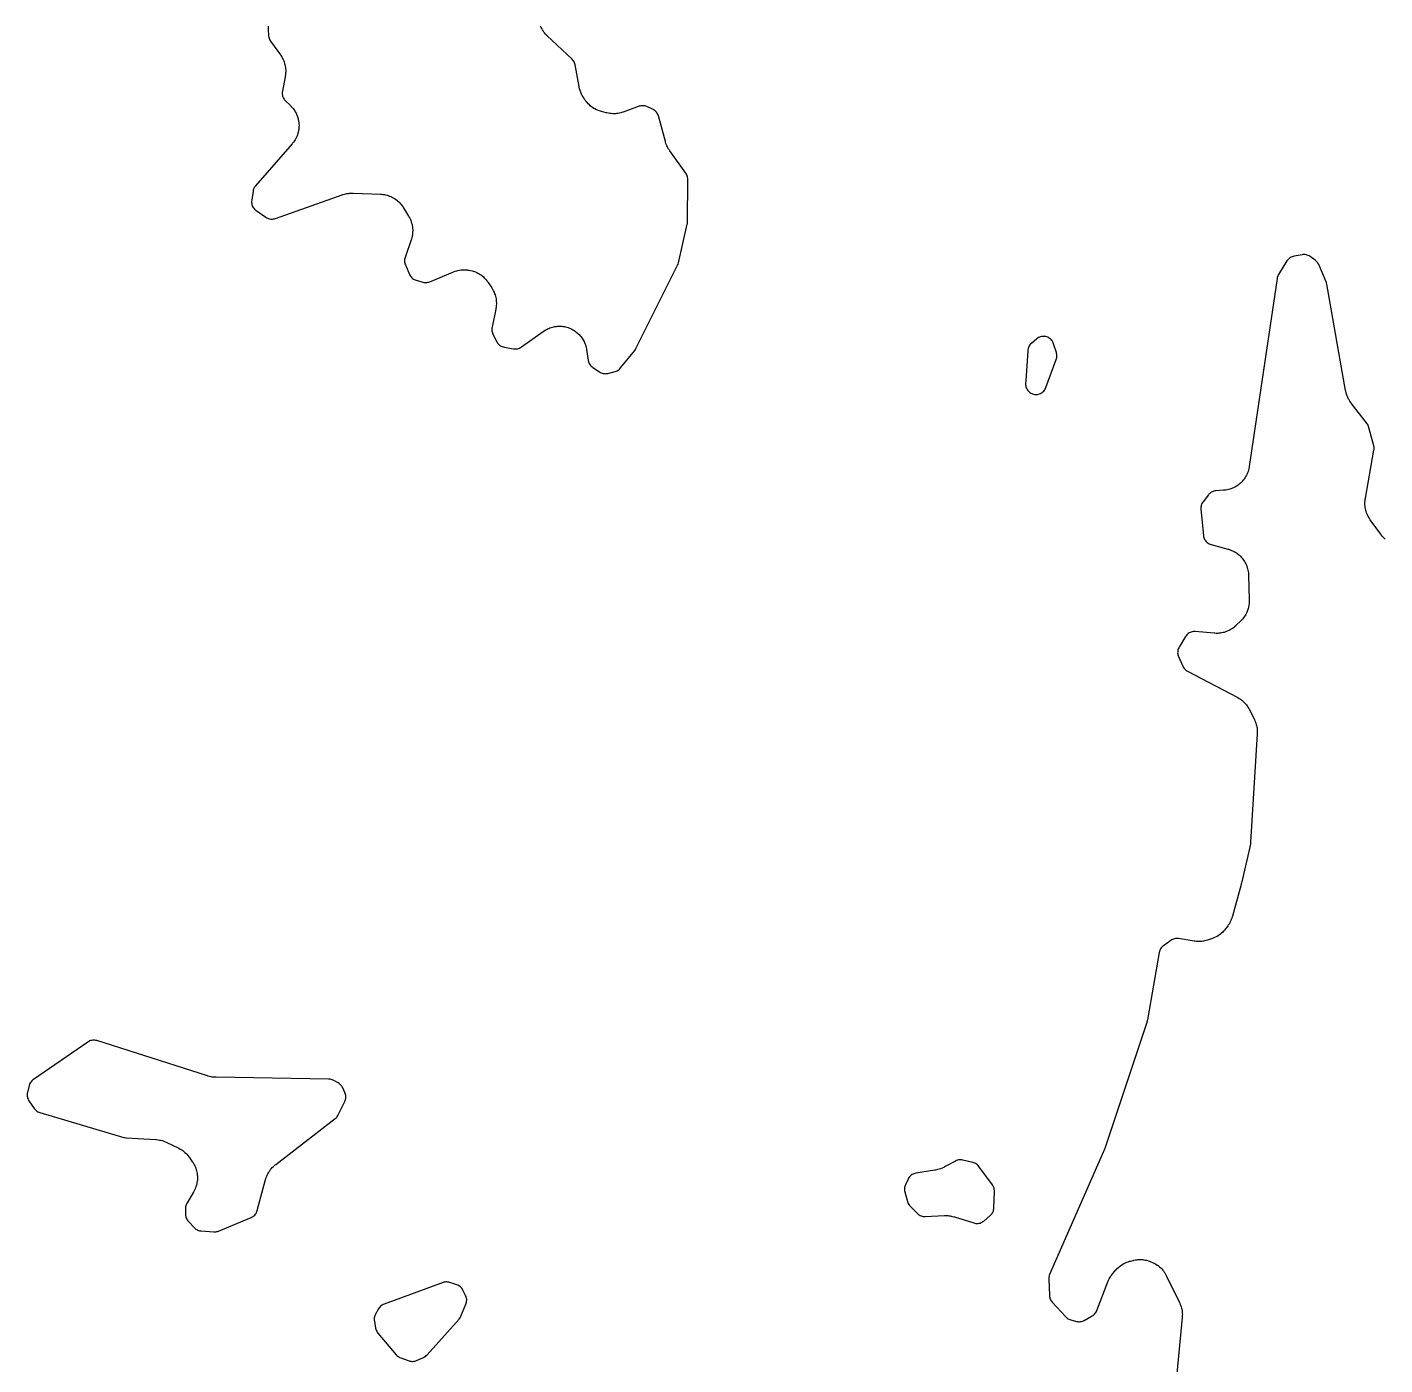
# Model space of a CAD drawing. Header units: millimetres. Extents: x 0 to 194, y 0 to 300.
# Drawn here: x 59.62 to 98.63, y 98.06 to 136.49 of the extents above; entities that cross this region are included whole.
import ezdxf

# ---------------------------------------------------------------- set-up
doc = ezdxf.new("R2010")
doc.units = ezdxf.units.MM
doc.layers.add('CUT', color=7, linetype='CONTINUOUS')

msp = doc.modelspace()

# ---------------------------------------------------------------- linework, layer by layer
at = {"layer": 'CUT'}
for points in [[(66.5483, 136.5194), (66.5435, 136.4903), (66.5415, 136.4609), (66.5424, 136.4314), (66.5578, 136.2401), (66.5621, 136.208), (66.5699, 136.1766), (66.5809, 136.1463), (66.5952, 136.1172), (66.6126, 136.0899), (66.8955, 135.6933), (66.9082, 135.6744), (66.9328, 135.636), (66.9554, 135.5964), (66.9708, 135.5659), (66.9893, 135.5241), (67.0015, 135.4922), (67.0156, 135.4489), (67.0246, 135.4159), (67.0342, 135.3713), (67.0398, 135.3376), (67.0449, 135.2922), (67.047, 135.2581), (67.0475, 135.2125), (67.0462, 135.1784), (67.042, 135.1329), (67.0356, 135.0878), (67.0318, 135.0653), (66.9514, 134.6518), (66.9472, 134.6223), (66.9459, 134.5925), (66.9476, 134.5627), (66.9523, 134.5333), (66.9598, 134.5044), (66.9701, 134.4765), (66.9832, 134.4497), (66.9989, 134.4243), (67.017, 134.4007), (67.0374, 134.3789), (67.1828, 134.2382), (67.1987, 134.222), (67.2298, 134.1887), (67.2591, 134.1539), (67.2798, 134.1268), (67.3055, 134.0892), (67.3233, 134.0601), (67.345, 134.0201), (67.3598, 133.9894), (67.3774, 133.9474), (67.389, 133.9153), (67.4022, 133.8717), (67.4105, 133.8386), (67.4193, 133.794), (67.4242, 133.7602), (67.4285, 133.7149), (67.4299, 133.6808), (67.4295, 133.6353), (67.4275, 133.6012), (67.4226, 133.556), (67.4172, 133.5223), (67.4076, 133.4778), (67.3988, 133.4448), (67.3849, 133.4015), (67.3728, 133.3696), (67.3545, 133.3279), (67.3393, 133.2974), (67.3169, 133.2577), (67.2986, 133.2289), (67.2723, 133.1917), (67.2442, 133.156), (67.2297, 133.1384), (66.1802, 131.9338), (66.1626, 131.9116), (66.1472, 131.8878), (66.1341, 131.8627), (66.1234, 131.8365), (66.1153, 131.8093), (66.1097, 131.7815), (66.0699, 131.518), (66.0669, 131.4877), (66.067, 131.4572), (66.0702, 131.4268), (66.0764, 131.397), (66.0857, 131.3679), (66.0978, 131.34), (66.1127, 131.3134), (66.1303, 131.2884), (66.1503, 131.2654), (66.1725, 131.2445), (66.1967, 131.226), (66.4812, 131.0306), (66.5052, 131.0157), (66.5305, 131.0031), (66.5569, 130.993), (66.5841, 130.9854), (66.612, 130.9804), (66.6401, 130.978), (66.6684, 130.9783), (66.6965, 130.9813), (66.7242, 130.9869), (66.7513, 130.9951), (68.6723, 131.676), (68.6927, 131.6826), (68.7337, 131.695), (68.7753, 131.7054), (68.8068, 131.7117), (68.8493, 131.7181), (68.8812, 131.7214), (68.9241, 131.7238), (68.9669, 131.7241), (68.9884, 131.7237), (69.7754, 131.6915), (69.7975, 131.6901), (69.8416, 131.6861), (69.8854, 131.6799), (69.918, 131.6737), (69.961, 131.6633), (69.9929, 131.6539), (70.0347, 131.6393), (70.0654, 131.6268), (70.1056, 131.6082), (70.1349, 131.5927), (70.1731, 131.5702), (70.2008, 131.552), (70.2365, 131.5258), (70.2623, 131.505), (70.2953, 131.4754), (70.3189, 131.4521), (70.3488, 131.4195), (70.37, 131.394), (70.3966, 131.3585), (70.4214, 131.3219), (70.4333, 131.3032), (70.578, 131.0648), (70.5889, 131.0457), (70.6098, 131.0072), (70.6288, 130.9676), (70.6416, 130.9373), (70.6566, 130.896), (70.6664, 130.8646), (70.6774, 130.8221), (70.684, 130.7899), (70.6908, 130.7465), (70.6943, 130.7138), (70.6968, 130.67), (70.6971, 130.6371), (70.6953, 130.5932), (70.6924, 130.5605), (70.6863, 130.517), (70.6802, 130.4847), (70.67, 130.442), (70.6577, 130.3999), (70.651, 130.379), (70.4779, 129.879), (70.4692, 129.8487), (70.4637, 129.8176), (70.4615, 129.7862), (70.4626, 129.7547), (70.467, 129.7235), (70.4746, 129.6929), (70.4854, 129.6633), (70.6016, 129.3907), (70.6147, 129.3638), (70.6303, 129.3384), (70.6484, 129.3146), (70.6688, 129.2928), (70.6913, 129.2731), (70.7156, 129.2558), (70.7415, 129.2409), (70.7688, 129.2287), (70.7971, 129.2193), (70.9883, 129.166), (71.0163, 129.1597), (71.0447, 129.156), (71.0734, 129.1551), (71.102, 129.1569), (71.1303, 129.1614), (71.1581, 129.1686), (71.185, 129.1785), (71.8495, 129.4577), (71.8718, 129.4664), (71.9168, 129.4825), (71.9626, 129.4963), (71.9974, 129.5047), (72.0444, 129.5135), (72.0799, 129.5182), (72.1276, 129.522), (72.1634, 129.5229), (72.2112, 129.5216), (72.2588, 129.5177), (72.2826, 129.5152), (72.2958, 129.5134), (72.3169, 129.5101), (72.359, 129.5023), (72.4007, 129.4926), (72.4316, 129.4838), (72.4721, 129.4702), (72.502, 129.4586), (72.5411, 129.4411), (72.5697, 129.4267), (72.607, 129.4056), (72.6341, 129.3885), (72.6692, 129.364), (72.6946, 129.3444), (72.7272, 129.3167), (72.7506, 129.2948), (72.7805, 129.264), (72.8017, 129.24), (72.8284, 129.2066), (72.8536, 129.172), (72.8657, 129.1543), (72.9666, 129.0005), (72.9783, 128.9817), (73.0007, 128.9436), (73.0212, 128.9044), (73.0351, 128.8743), (73.0516, 128.8333), (73.0625, 128.802), (73.0749, 128.7595), (73.0827, 128.7273), (73.0909, 128.6839), (73.0955, 128.6511), (73.0994, 128.607), (73.1007, 128.5739), (73.1003, 128.5297), (73.0983, 128.4966), (73.0935, 128.4526), (73.0866, 128.409), (73.0826, 128.3872), (72.9759, 127.8777), (72.9714, 127.8499), (72.9696, 127.8217), (72.9704, 127.7935), (72.9738, 127.7655), (72.9799, 127.738), (72.9885, 127.7112), (72.9996, 127.6852), (73.1065, 127.4651), (73.12, 127.4403), (73.1357, 127.4169), (73.1537, 127.3951), (73.1736, 127.375), (73.1952, 127.3569), (73.2185, 127.3409), (73.2432, 127.3272), (73.2691, 127.3159), (73.2959, 127.3071), (73.3235, 127.3008), (73.592, 127.2527), (73.6215, 127.2489), (73.6513, 127.2481), (73.681, 127.2502), (73.7104, 127.2552), (73.7391, 127.2632), (73.7668, 127.2739), (73.7934, 127.2873), (73.8185, 127.3033), (74.4474, 127.7497), (74.4654, 127.7618), (74.5019, 127.7852), (74.5396, 127.8068), (74.5685, 127.8216), (74.6081, 127.8395), (74.6383, 127.8514), (74.6794, 127.8654), (74.7107, 127.8744), (74.7529, 127.8843), (74.7849, 127.8902), (74.8279, 127.8961), (74.8603, 127.8989), (74.9037, 127.9005), (74.9362, 127.9002), (74.9795, 127.8977), (75.0119, 127.8942), (75.0548, 127.8875), (75.0866, 127.881), (75.1286, 127.8702), (75.1597, 127.8606), (75.2005, 127.8458), (75.2305, 127.8332), (75.2697, 127.8146), (75.2984, 127.7992), (75.3356, 127.7768), (75.3626, 127.7588), (75.3975, 127.7329), (75.4227, 127.7123), (75.4549, 127.6833), (75.478, 127.6604), (75.5072, 127.6283), (75.528, 127.6033), (75.554, 127.5686), (75.5723, 127.5416), (75.5949, 127.5046), (75.6104, 127.476), (75.6294, 127.437), (75.6421, 127.407), (75.6572, 127.3663), (75.667, 127.3353), (75.678, 127.2934), (75.6871, 127.2509), (75.6911, 127.2296), (75.7423, 126.9149), (75.7488, 126.8845), (75.7585, 126.8551), (75.7712, 126.8267), (75.7867, 126.7998), (75.8049, 126.7747), (75.8256, 126.7516), (75.8486, 126.7307), (75.8736, 126.7124), (76.0661, 126.5859), (76.0901, 126.5716), (76.1153, 126.5597), (76.1416, 126.5502), (76.1686, 126.5431), (76.1961, 126.5386), (76.224, 126.5366), (76.2519, 126.5373), (76.2796, 126.5406), (76.3069, 126.5464), (76.5124, 126.6002), (76.5426, 126.6099), (76.5716, 126.6226), (76.5991, 126.6384), (76.6248, 126.657), (76.6483, 126.6781), (76.6695, 126.7017), (77.0753, 127.2029), (77.0943, 127.2292), (77.1104, 127.2573), (78.3086, 129.6511), (78.3227, 129.6841), (78.3328, 129.7185), (78.5872, 130.8318), (78.5927, 130.864), (78.5947, 130.8967), (78.6023, 132.1167), (78.6009, 132.148), (78.5962, 132.179), (78.5883, 132.2094), (78.5772, 132.2387), (78.5631, 132.2668), (78.5462, 132.2932), (78.0841, 132.9384), (78.0728, 132.9549), (78.051, 132.9884), (78.0307, 133.0229), (78.0166, 133.0494), (77.9994, 133.0856), (77.9878, 133.1132), (77.9739, 133.1507), (77.9617, 133.1888), (77.956, 133.208), (77.756, 133.943), (77.7468, 133.9713), (77.7348, 133.9986), (77.7202, 134.0245), (77.7031, 134.0488), (77.6837, 134.0713), (77.6621, 134.0918), (77.6386, 134.1101), (77.6134, 134.1259), (77.5868, 134.1391), (77.4219, 134.2113), (77.3953, 134.2214), (77.3679, 134.229), (77.3399, 134.234), (77.3116, 134.2363), (77.2832, 134.2359), (77.2549, 134.2328), (77.2271, 134.227), (77.1999, 134.2187), (76.7433, 134.0541), (76.7218, 134.0469), (76.6784, 134.0337), (76.6344, 134.0227), (76.601, 134.0161), (76.5561, 134.0096), (76.5223, 134.0064), (76.477, 134.0045), (76.443, 134.0047), (76.3977, 134.0073), (76.364, 134.011), (76.3192, 134.0181), (76.2748, 134.0275), (76.2527, 134.0328), (76.1171, 134.0688), (76.0947, 134.0753), (76.0502, 134.0896), (76.0066, 134.1062), (75.9746, 134.1203), (75.9329, 134.1413), (75.9025, 134.1587), (75.8633, 134.1839), (75.8348, 134.2043), (75.7984, 134.2334), (75.7722, 134.2566), (75.739, 134.2894), (75.7154, 134.3152), (75.6857, 134.3513), (75.658, 134.3888), (75.6446, 134.4079), (75.6037, 134.4697), (75.5915, 134.4892), (75.5682, 134.5286), (75.5469, 134.5692), (75.5325, 134.6004), (75.5155, 134.6429), (75.5044, 134.6754), (75.4917, 134.7195), (75.4814, 134.7641), (75.4768, 134.7866), (75.3659, 135.4059), (75.3587, 135.4368), (75.3482, 135.4668), (75.3346, 135.4956), (75.318, 135.5227), (75.2987, 135.5479), (75.2767, 135.571), (74.561, 136.2479), (74.5458, 136.2629), (74.5162, 136.2938), (74.488, 136.326), (74.4681, 136.3512), (74.4431, 136.3859), (74.4257, 136.4128), (74.4041, 136.4498), (74.3893, 136.4783), (74.3713, 136.5171)], [(98.6379, 121.7833), (98.6052, 121.8136), (98.5819, 121.8375), (98.5523, 121.8709), (98.5244, 121.9057), (98.5109, 121.9234), (98.2124, 122.3368), (98.1997, 122.3554), (98.1752, 122.3932), (98.1526, 122.4323), (98.1371, 122.4623), (98.1185, 122.5034), (98.1061, 122.5348), (98.0918, 122.5776), (98.0826, 122.6101), (98.0726, 122.654), (98.0667, 122.6873), (98.0611, 122.7321), (98.0586, 122.7657), (98.0576, 122.8108), (98.0585, 122.8446), (98.0619, 122.8896), (98.0676, 122.9343), (98.071, 122.9566), (98.3171, 124.3346), (98.3207, 124.3611), (98.3218, 124.3879), (98.3205, 124.4147), (98.3169, 124.4413), (98.3109, 124.4674), (98.1581, 125.0188), (98.149, 125.0465), (98.1372, 125.0732), (98.1228, 125.0987), (98.106, 125.1226), (97.6654, 125.6905), (97.6524, 125.708), (97.6274, 125.7437), (97.6041, 125.7806), (97.588, 125.8091), (97.5684, 125.8481), (97.5552, 125.878), (97.5394, 125.9187), (97.5291, 125.9497), (97.5174, 125.9917), (97.5078, 126.0342), (97.5035, 126.0556), (96.9634, 129.1132), (96.9553, 129.1473), (96.9432, 129.1803), (96.7301, 129.6722), (96.7181, 129.6967), (96.704, 129.72), (96.6878, 129.7419), (96.6697, 129.7622), (96.6499, 129.7809), (96.6284, 129.7976), (96.4796, 129.9032), (96.4547, 129.9191), (96.4283, 129.9325), (96.4007, 129.9432), (96.3722, 129.9511), (96.343, 129.9562), (96.3135, 129.9584), (96.2839, 129.9577), (96.2545, 129.954), (96.0209, 129.9133), (95.9934, 129.9072), (95.9666, 129.8985), (95.9408, 129.8874), (95.9161, 129.8739), (95.8927, 129.8581), (95.871, 129.8402), (95.851, 129.8203), (95.833, 129.7987), (95.8171, 129.7754), (95.5744, 129.3824), (95.5597, 129.3557), (95.5479, 129.3277), (95.5389, 129.2986), (95.5329, 129.2687), (94.7324, 123.8678), (94.7287, 123.8463), (94.7203, 123.8037), (94.7098, 123.7615), (94.7004, 123.7303), (94.6859, 123.6893), (94.6735, 123.6591), (94.6551, 123.6197), (94.6399, 123.5909), (94.6177, 123.5535), (94.5998, 123.5262), (94.5742, 123.4911), (94.5537, 123.4658), (94.5248, 123.4333), (94.502, 123.41), (94.4701, 123.3805), (94.4451, 123.3595), (94.4105, 123.3332), (94.3836, 123.3148), (94.3466, 123.2919), (94.3181, 123.2761), (94.279, 123.257), (94.2491, 123.244), (94.2084, 123.2287), (94.1774, 123.2187), (94.1354, 123.2074), (94.1036, 123.2005), (94.0607, 123.1933), (94.0175, 123.1881), (93.9958, 123.1861), (93.7753, 123.1707), (93.7472, 123.1674), (93.7197, 123.1615), (93.6927, 123.153), (93.6667, 123.1421), (93.6419, 123.1287), (93.6184, 123.1131), (93.5965, 123.0953), (93.5763, 123.0756), (93.5581, 123.054), (93.4054, 122.855), (93.3894, 122.832), (93.3757, 122.8076), (93.3642, 122.782), (93.3552, 122.7555), (93.3487, 122.7282), (93.3448, 122.7005), (93.3435, 122.6725), (93.3448, 122.6445), (93.4151, 121.8913), (93.4194, 121.8614), (93.4267, 121.832), (93.437, 121.8035), (93.45, 121.7762), (93.4658, 121.7504), (93.484, 121.7263), (93.5047, 121.7041), (93.5274, 121.6841), (93.552, 121.6665), (93.5783, 121.6515), (93.606, 121.6392), (93.6347, 121.6298), (94.122, 121.4968), (94.1431, 121.4904), (94.1851, 121.4768), (94.2263, 121.461), (94.2566, 121.4477), (94.2961, 121.428), (94.3249, 121.4118), (94.3623, 121.3884), (94.3894, 121.3694), (94.4243, 121.3424), (94.4494, 121.3209), (94.4814, 121.2906), (94.5043, 121.2667), (94.5333, 121.2334), (94.5537, 121.2074), (94.5793, 121.1714), (94.5971, 121.1436), (94.619, 121.1052), (94.6339, 121.0758), (94.652, 121.0355), (94.664, 121.0047), (94.678, 120.9628), (94.6869, 120.931), (94.6968, 120.888), (94.7026, 120.8554), (94.7081, 120.8117), (94.7116, 120.7677), (94.7127, 120.7456), (94.733, 120.0376), (94.733, 120.0144), (94.732, 119.9681), (94.7285, 119.9219), (94.7242, 119.8875), (94.716, 119.8419), (94.7081, 119.8081), (94.6953, 119.7636), (94.684, 119.7308), (94.6667, 119.6879), (94.6521, 119.6564), (94.6304, 119.6155), (94.6126, 119.5857), (94.5869, 119.5472), (94.5661, 119.5193), (94.5366, 119.4837), (94.5052, 119.4496), (94.4891, 119.433), (94.3612, 119.3076), (94.3454, 119.2929), (94.3132, 119.2642), (94.2797, 119.2371), (94.2536, 119.218), (94.2176, 119.1943), (94.1898, 119.1778), (94.1517, 119.1575), (94.1224, 119.1438), (94.0826, 119.1273), (94.0521, 119.1164), (94.0109, 119.1038), (93.9796, 119.0959), (93.9373, 119.0874), (93.9053, 119.0825), (93.8624, 119.078), (93.8302, 119.0762), (93.787, 119.0758), (93.7439, 119.0775), (93.7224, 119.0789), (93.1825, 119.1265), (93.1521, 119.1276), (93.1217, 119.1256), (93.0917, 119.1206), (93.0624, 119.1126), (93.034, 119.1016), (93.0068, 119.0878), (92.9813, 119.0713), (92.9575, 119.0524), (92.9357, 119.0311), (92.9162, 119.0077), (92.8992, 118.9825), (92.7194, 118.684), (92.7057, 118.6587), (92.6946, 118.6322), (92.686, 118.6048), (92.6801, 118.5767), (92.6769, 118.5482), (92.6765, 118.5195), (92.6788, 118.4908), (92.6838, 118.4625), (92.6915, 118.4349), (92.7018, 118.4081), (92.823, 118.1333), (92.8359, 118.1076), (92.8511, 118.0832), (92.8687, 118.0604), (92.8883, 118.0393), (92.9099, 118.0203), (92.9332, 118.0034), (92.958, 117.9888), (94.3818, 117.2412), (94.4017, 117.2301), (94.4407, 117.207), (94.4785, 117.182), (94.5059, 117.1619), (94.541, 117.1331), (94.5662, 117.1103), (94.5983, 117.0782), (94.621, 117.053), (94.6497, 117.0178), (94.6698, 116.9905), (94.6948, 116.9526), (94.7178, 116.9135), (94.7288, 116.8937), (94.8715, 116.621), (94.8805, 116.6027), (94.8978, 116.5658), (94.9133, 116.5281), (94.9237, 116.4994), (94.9357, 116.4604), (94.9435, 116.4309), (94.952, 116.391), (94.957, 116.3609), (94.9618, 116.3204), (94.9641, 116.29), (94.9653, 116.2492), (94.9646, 116.2085), (94.9638, 116.1881), (94.7716, 113.0798), (94.77, 113.0609), (94.7661, 113.0232), (94.7606, 112.9857), (94.7535, 112.9484), (94.7496, 112.9299), (94.507, 111.8956), (94.5051, 111.8881), (94.5004, 111.8695), (94.4985, 111.8621), (94.2508, 110.9479), (94.245, 110.9282), (94.2324, 110.889), (94.2181, 110.8504), (94.206, 110.822), (94.1882, 110.7849), (94.1736, 110.7578), (94.1524, 110.7224), (94.1297, 110.6881), (94.118, 110.6712), (94.0678, 110.6026), (94.054, 110.5847), (94.0256, 110.5496), (93.9955, 110.516), (93.9717, 110.492), (93.9383, 110.4616), (93.9122, 110.4401), (93.876, 110.4131), (93.8479, 110.3944), (93.8091, 110.3712), (93.7793, 110.3553), (93.7384, 110.3362), (93.6966, 110.3191), (93.6755, 110.3111), (93.5581, 110.2699), (93.537, 110.263), (93.4943, 110.2504), (93.4511, 110.2398), (93.4184, 110.2336), (93.3744, 110.2273), (93.3412, 110.2243), (93.2968, 110.2225), (93.2635, 110.2228), (93.2191, 110.2253), (93.1749, 110.2301), (93.1528, 110.233), (92.7004, 110.3044), (92.6714, 110.3076), (92.6423, 110.3079), (92.6133, 110.3054), (92.5846, 110.3001), (92.5566, 110.292), (92.5295, 110.2812), (92.5036, 110.2679), (92.4791, 110.2521), (92.2657, 110.0995), (92.2428, 110.0814), (92.2218, 110.0611), (92.2028, 110.0389), (92.1861, 110.015), (92.1718, 109.9895), (92.1601, 109.9628), (92.151, 109.935), (92.1446, 109.9065), (91.8197, 108.0257), (91.8165, 108.0091), (91.8095, 107.9759), (91.8012, 107.9431), (91.7917, 107.9106), (91.7867, 107.8944), (90.5797, 104.2718), (90.5728, 104.2524), (90.5543, 104.2044), (90.5465, 104.1854), (88.9986, 100.6532), (88.9888, 100.6279), (88.9814, 100.6019), (88.9764, 100.5753), (88.9737, 100.5484), (88.9736, 100.5213), (88.9913, 100.0547), (88.994, 100.0246), (88.9996, 99.995), (89.0082, 99.9661), (89.0197, 99.9382), (89.0339, 99.9116), (89.0507, 99.8865), (89.07, 99.8633), (89.4586, 99.4394), (89.4789, 99.4192), (89.501, 99.4011), (89.5248, 99.3852), (89.5499, 99.3716), (89.5762, 99.3605), (89.6035, 99.3519), (89.7696, 99.3083), (89.7978, 99.3023), (89.8265, 99.2991), (89.8554, 99.2986), (89.8842, 99.3009), (89.9127, 99.306), (89.9405, 99.3138), (89.9675, 99.3242), (89.9933, 99.3372), (90.2193, 99.4647), (90.2443, 99.4805), (90.2676, 99.4987), (90.2891, 99.5191), (90.3084, 99.5415), (90.3254, 99.5657), (90.34, 99.5914), (90.3519, 99.6185), (90.6676, 100.4411), (90.6752, 100.4597), (90.6912, 100.4963), (90.7088, 100.5323), (90.7232, 100.5586), (90.7439, 100.5928), (90.7605, 100.6177), (90.7842, 100.65), (90.8093, 100.6812), (90.8222, 100.6965), (90.9022, 100.7873), (90.9176, 100.8038), (90.949, 100.8361), (90.982, 100.8668), (91.0079, 100.8885), (91.0439, 100.9157), (91.0718, 100.9347), (91.1103, 100.9582), (91.1399, 100.9743), (91.1806, 100.9938), (91.2117, 101.0069), (91.2541, 101.0222), (91.2972, 101.0354), (91.3189, 101.0415), (91.3958, 101.0609), (91.4185, 101.066), (91.4641, 101.075), (91.5101, 101.0816), (91.5448, 101.0848), (91.5912, 101.0867), (91.626, 101.0863), (91.6724, 101.0834), (91.707, 101.0794), (91.7528, 101.0717), (91.7868, 101.0642), (91.8316, 101.0518), (91.8646, 101.0408), (91.9079, 101.0239), (91.9502, 101.0047), (91.9712, 100.9946), (91.9991, 100.9802), (92.0172, 100.9703), (92.0529, 100.9498), (92.0876, 100.9276), (92.1128, 100.9098), (92.1454, 100.8845), (92.1689, 100.8645), (92.199, 100.8364), (92.2206, 100.8143), (92.248, 100.7835), (92.2675, 100.7595), (92.292, 100.7264), (92.3092, 100.7007), (92.3305, 100.6655), (92.3502, 100.6293), (92.3597, 100.611), (92.7277, 99.8546), (92.7363, 99.8359), (92.7526, 99.7982), (92.7671, 99.7597), (92.7767, 99.7305), (92.7876, 99.6909), (92.7945, 99.6608), (92.8018, 99.6204), (92.8059, 99.5899), (92.8095, 99.5489), (92.8108, 99.5182), (92.8106, 99.4771), (92.8086, 99.4361), (92.8071, 99.4156), (92.4322, 95.4944)]]:
    msp.add_lwpolyline(points, dxfattribs=at)
for points in [[(88.3172, 126.1592), (88.3264, 126.1316), (88.3381, 126.1051), (88.3524, 126.0798), (88.369, 126.056), (88.3879, 126.034), (88.4088, 126.0138), (88.4316, 125.9958), (88.456, 125.9801), (88.4818, 125.9668), (88.5087, 125.9561), (88.5366, 125.948), (88.5651, 125.9426), (88.594, 125.94), (88.6231, 125.9403), (88.6519, 125.9433), (88.6804, 125.9491), (88.7081, 125.9576), (88.7349, 125.9688), (88.7605, 125.9825), (88.7846, 125.9986), (88.8071, 126.017), (88.8277, 126.0375), (88.8462, 126.0598), (88.8625, 126.0839), (88.8763, 126.1094), (88.8877, 126.1361), (89.1865, 126.9472), (89.195, 126.974), (89.2009, 127.0015), (89.2043, 127.0294), (89.2049, 127.0576), (89.203, 127.0856), (89.1984, 127.1134), (89.1913, 127.1406), (89.1111, 127.3963), (89.1016, 127.4224), (89.0897, 127.4476), (89.0755, 127.4715), (89.0591, 127.494), (89.0407, 127.5149), (89.0205, 127.534), (88.9986, 127.5511), (88.9752, 127.5662), (88.9719, 127.5681), (88.9447, 127.582), (88.9162, 127.5931), (88.8867, 127.6013), (88.8566, 127.6064), (88.8261, 127.6084), (88.7955, 127.6073), (88.7652, 127.6031), (88.7355, 127.5958), (88.7067, 127.5856), (88.6791, 127.5725), (88.6529, 127.5566), (88.6285, 127.5381), (88.4731, 127.4075), (88.4509, 127.3867), (88.4308, 127.3639), (88.4132, 127.3391), (88.3982, 127.3127), (88.3859, 127.2849), (88.3765, 127.2559), (88.3701, 127.2262), (88.3667, 127.196), (88.3143, 126.3333), (88.3122, 126.309), (88.3082, 126.2742), (88.3062, 126.2453), (88.3071, 126.2163), (88.3108, 126.1875)], [(59.621, 105.7763), (59.6259, 105.7484), (59.6334, 105.7211), (59.6435, 105.6947), (59.6559, 105.6693), (59.6708, 105.6451), (59.8182, 105.4288), (59.8359, 105.4054), (59.8558, 105.3839), (59.8777, 105.3644), (59.9014, 105.3471), (59.9266, 105.3322), (59.9532, 105.3199), (59.9809, 105.3102), (62.3934, 104.5957), (62.4266, 104.5878), (62.4606, 104.5839), (63.3142, 104.5325), (63.3361, 104.5306), (63.3796, 104.5258), (63.4228, 104.519), (63.455, 104.5123), (63.4973, 104.5012), (63.5286, 104.4914), (63.5698, 104.4763), (63.6101, 104.4592), (63.63, 104.4502), (63.9593, 104.2912), (63.9798, 104.2807), (64.0201, 104.2586), (64.0592, 104.2345), (64.0876, 104.215), (64.1241, 104.187), (64.1503, 104.1647), (64.1838, 104.1331), (64.2076, 104.1082), (64.2376, 104.0734), (64.2659, 104.0371), (64.2795, 104.0186), (64.3643, 103.8972), (64.3762, 103.8793), (64.3991, 103.8429), (64.4203, 103.8055), (64.4347, 103.7768), (64.4522, 103.7375), (64.4639, 103.7075), (64.4775, 103.6668), (64.4863, 103.6358), (64.496, 103.5939), (64.5018, 103.5622), (64.5074, 103.5197), (64.5101, 103.4876), (64.5117, 103.4446), (64.5113, 103.4124), (64.5088, 103.3695), (64.5054, 103.3375), (64.4988, 103.2951), (64.4923, 103.2635), (64.4817, 103.2219), (64.4722, 103.1911), (64.4576, 103.1507), (64.4453, 103.121), (64.427, 103.0821), (64.4068, 103.0442), (64.3962, 103.0254), (64.2133, 102.718), (64.1985, 102.6897), (64.1867, 102.6601), (64.1782, 102.6294), (64.173, 102.5979), (64.1711, 102.5661), (64.1702, 102.3873), (64.1715, 102.3585), (64.1755, 102.3299), (64.1822, 102.3018), (64.1917, 102.2745), (64.2036, 102.2483), (64.2181, 102.2233), (64.2349, 102.1998), (64.2539, 102.1781), (64.4271, 101.9976), (64.4472, 101.9786), (64.4689, 101.9615), (64.4921, 101.9464), (64.5166, 101.9336), (64.5421, 101.9231), (64.5686, 101.9149), (64.5956, 101.9093), (64.6231, 101.9061), (64.982, 101.8816), (65.0098, 101.881), (65.0376, 101.883), (65.065, 101.8875), (65.092, 101.8946), (65.1181, 101.9041), (66.0573, 102.2966), (66.0846, 102.3097), (66.1105, 102.3255), (66.1347, 102.3438), (66.1569, 102.3645), (66.1769, 102.3873), (66.1945, 102.412), (66.2095, 102.4384), (66.2218, 102.4661), (66.2312, 102.495), (66.4719, 103.3838), (66.4778, 103.4038), (66.4905, 103.4434), (66.5051, 103.4824), (66.5174, 103.5112), (66.5355, 103.5487), (66.5503, 103.5761), (66.5718, 103.6118), (66.5891, 103.6377), (66.6138, 103.6713), (66.6335, 103.6955), (66.6612, 103.7266), (66.683, 103.7489), (66.7135, 103.7774), (66.7452, 103.8043), (66.7614, 103.8174), (68.4724, 105.14), (68.4933, 105.1577), (68.5125, 105.1773), (68.5299, 105.1986), (68.5452, 105.2213), (68.5584, 105.2454), (68.7462, 105.6288), (68.7579, 105.656), (68.7668, 105.6843), (68.773, 105.7133), (68.7762, 105.7427), (68.7765, 105.7724), (68.7739, 105.8019), (68.7684, 105.831), (68.76, 105.8595), (68.7489, 105.8869), (68.6875, 106.0193), (68.6747, 106.0438), (68.6598, 106.0671), (68.6427, 106.0888), (68.6238, 106.1089), (68.603, 106.1272), (68.5807, 106.1435), (68.5569, 106.1576), (68.4098, 106.2364), (68.384, 106.2486), (68.3572, 106.2584), (68.3295, 106.2655), (68.3013, 106.27), (68.2728, 106.2718), (65.0457, 106.3205), (65.0236, 106.3214), (64.9797, 106.3242), (64.9359, 106.3292), (64.9034, 106.3345), (64.8603, 106.3437), (64.8178, 106.355), (64.7966, 106.3612), (61.6232, 107.3739), (61.5937, 107.3817), (61.5637, 107.3864), (61.5333, 107.3881), (61.503, 107.3867), (61.4729, 107.3823), (61.4434, 107.3748), (61.4148, 107.3643), (61.3875, 107.351), (61.3616, 107.3351), (59.7985, 106.2567), (59.7742, 106.238), (59.7519, 106.217), (59.7319, 106.1938), (59.7143, 106.1686), (59.6994, 106.1418), (59.6874, 106.1136), (59.6782, 106.0843), (59.6281, 105.8887), (59.6223, 105.8609), (59.6192, 105.8328), (59.6188, 105.8045)], [(84.8291, 103.1222), (84.8293, 103.0926), (84.8324, 103.0632), (84.8384, 103.0343), (84.9104, 102.7552), (84.9201, 102.7246), (84.933, 102.6952), (84.9489, 102.6674), (84.9678, 102.6414), (84.9893, 102.6176), (85.1995, 102.4083), (85.2227, 102.3875), (85.2479, 102.3692), (85.2748, 102.3537), (85.3033, 102.341), (85.3328, 102.3313), (85.3633, 102.3247), (85.3942, 102.3214), (85.4253, 102.3212), (85.9757, 102.3472), (85.9954, 102.3477), (86.0349, 102.3478), (86.0744, 102.3462), (86.1039, 102.3437), (86.1431, 102.3387), (86.1722, 102.3336), (86.2108, 102.3251), (86.249, 102.315), (86.2679, 102.3095), (86.8224, 102.1355), (86.8516, 102.1279), (86.8814, 102.1233), (86.9115, 102.1217), (86.9417, 102.1231), (86.9715, 102.1276), (87.0007, 102.135), (87.0291, 102.1454), (87.0563, 102.1585), (87.082, 102.1743), (87.1059, 102.1926), (87.2894, 102.3478), (87.3098, 102.3667), (87.3283, 102.3875), (87.3449, 102.4099), (87.3593, 102.4338), (87.3715, 102.4588), (87.3812, 102.4849), (87.3885, 102.5118), (87.3933, 102.5393), (87.3955, 102.5671), (87.4109, 103.041), (87.4105, 103.0695), (87.4073, 103.0979), (87.4015, 103.1259), (87.393, 103.1532), (87.382, 103.1796), (87.3685, 103.2048), (87.3526, 103.2286), (86.9608, 103.7608), (86.9418, 103.7842), (86.9204, 103.8055), (86.897, 103.8246), (86.8719, 103.8413), (86.8452, 103.8553), (86.8172, 103.8666), (86.7882, 103.875), (86.5026, 103.9424), (86.472, 103.948), (86.441, 103.9503), (86.4099, 103.9495), (86.3791, 103.9454), (86.3489, 103.9382), (86.3195, 103.9279), (86.2914, 103.9145), (85.977, 103.7452), (85.9544, 103.7338), (85.9086, 103.7124), (85.8617, 103.6936), (85.8258, 103.6815), (85.7771, 103.668), (85.7277, 103.6573), (85.7028, 103.6527), (85.1572, 103.5665), (85.1285, 103.5605), (85.1006, 103.5518), (85.0736, 103.5404), (85.0479, 103.5263), (85.0237, 103.5099), (85.0011, 103.4912), (84.9806, 103.4703), (84.9621, 103.4476), (84.946, 103.4231), (84.9323, 103.3972), (84.8571, 103.2364), (84.8459, 103.209), (84.8374, 103.1807), (84.8318, 103.1516)], [(69.5925, 99.4069), (69.5903, 99.3771), (69.5911, 99.3473), (69.5949, 99.3176), (69.6311, 99.1131), (69.6382, 99.0825), (69.6485, 99.0528), (69.6618, 99.0243), (69.678, 98.9974), (69.6969, 98.9723), (70.2207, 98.3498), (70.2427, 98.3263), (70.2672, 98.3053), (70.2937, 98.287), (70.3221, 98.2717), (70.352, 98.2595), (70.5909, 98.1767), (70.6178, 98.1688), (70.6453, 98.1634), (70.6731, 98.1606), (70.7011, 98.1604), (70.729, 98.1628), (70.7566, 98.1678), (70.7836, 98.1754), (70.8097, 98.1854), (71.0069, 98.272), (71.0356, 98.2864), (71.0625, 98.3038), (71.0875, 98.324), (71.1101, 98.3468), (72.0283, 99.3743), (72.049, 99.4002), (72.0667, 99.4284), (72.0813, 99.4583), (72.2254, 99.8024), (72.2352, 99.8293), (72.2424, 99.8571), (72.2469, 99.8855), (72.2486, 99.9142), (72.2477, 99.9429), (72.2439, 99.9713), (72.2375, 99.9993), (72.2284, 100.0266), (72.2168, 100.0528), (72.1385, 100.2088), (72.1241, 100.2343), (72.1074, 100.2582), (72.0884, 100.2804), (72.0673, 100.3006), (72.0443, 100.3187), (72.0197, 100.3344), (71.9937, 100.3477), (71.9665, 100.3584), (71.7667, 100.426), (71.7389, 100.4339), (71.7103, 100.4392), (71.6814, 100.4416), (71.6524, 100.4412), (71.6236, 100.4381), (71.5952, 100.4322), (71.5675, 100.4235), (69.8745, 99.8038), (69.847, 99.7921), (69.8207, 99.7777), (69.796, 99.7608), (69.7732, 99.7416), (69.7523, 99.7201), (69.7337, 99.6967), (69.7175, 99.6715), (69.6301, 99.5195), (69.6166, 99.4929), (69.6057, 99.4651), (69.5977, 99.4363)]]:
    msp.add_lwpolyline(points, close=True, dxfattribs=at)

doc.saveas('drawing.dxf')
